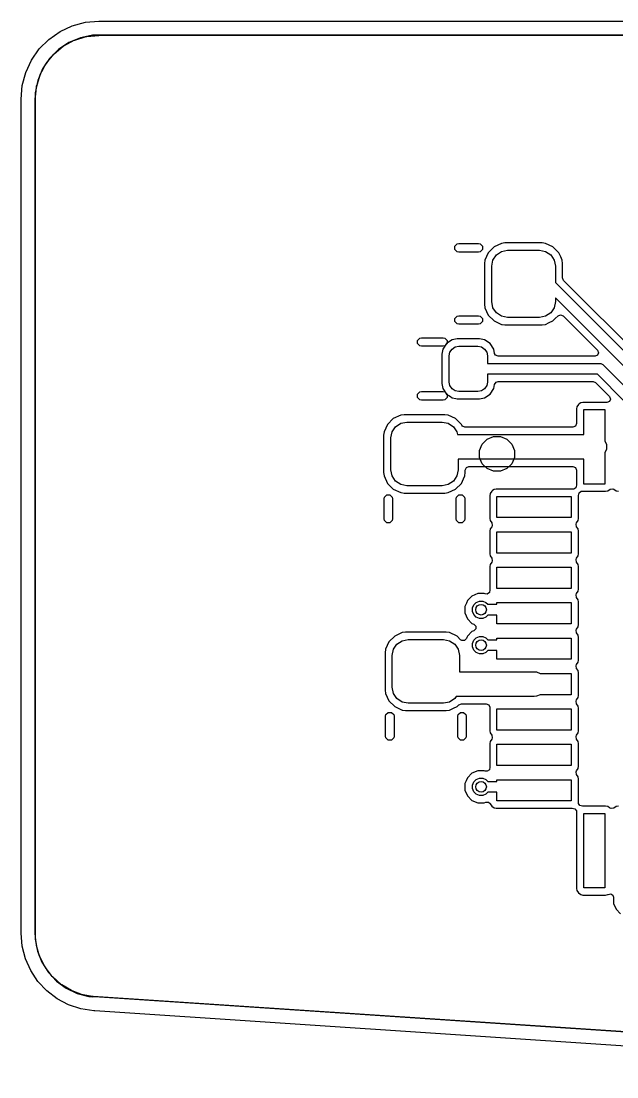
# Model space of a CAD drawing. Extents: x 92.1 to 184.9, y -117.4 to -66.6.
# Drawn here: x 92.1 to 100.52, y -115.8 to -100.89 of the extents above; entities that cross this region are included whole.
import ezdxf

# ---------------------------------------------------------------- set-up
doc = ezdxf.new("R2010")
doc.units = 0
doc.layers.add('BLACK', color=7, linetype='CONTINUOUS')

msp = doc.modelspace()

# ---------------------------------------------------------------- linework, layer by layer
at = {"layer": 'BLACK', "linetype": 'CONTINUOUS'}
for p, q in [((92.823777, -100.956338), (93.008986, -100.906712)), ((93.008986, -100.906712), (93.199999, -100.89)), ((93.199999, -100.89), (93.2, -100.89)), ((93.2, -100.89), (147.2, -100.89)), ((92.492933, -101.147352), (92.649999, -101.037372)), ((92.649999, -101.037372), (92.823777, -100.956338)), ((92.357351, -101.282934), (92.492933, -101.147352)), ((92.773689, -101.19243), (92.626283, -101.290924)), ((92.704599, -101.239775), (92.851435, -101.16129)), ((92.937479, -101.124586), (92.773689, -101.19243)), ((92.851435, -101.16129), (92.860486, -101.157542)), ((92.860486, -101.157542), (93.019806, -101.109212)), ((93.111357, -101.09), (92.937479, -101.124586)), ((93.019806, -101.109212), (93.029413, -101.107301)), ((93.029413, -101.107301), (93.197542, -101.090742)), ((93.199999, -101.09), (93.111357, -101.09)), ((93.197542, -101.090742), (93.202441, -101.090501)), ((93.200003, -101.09), (93.199999, -101.090001)), ((93.199999, -101.090001), (93.199999, -101.09)), ((147.2, -101.09), (93.200003, -101.09)), ((93.202441, -101.090501), (93.226928, -101.090501)), ((93.226928, -101.090501), (93.226929, -101.0905)), ((93.226929, -101.0905), (93.232752, -101.0905)), ((93.232752, -101.0905), (110.194358, -101.0905)), ((92.247372, -101.44), (92.357351, -101.282934)), ((92.626283, -101.290924), (92.500924, -101.416284)), ((92.56084, -101.357755), (92.56776, -101.350836)), ((92.56776, -101.350836), (92.696461, -101.245213)), ((92.696461, -101.245213), (92.704599, -101.239775)), ((92.166338, -101.613778), (92.247372, -101.44)), ((92.392918, -101.600972), (92.449772, -101.494606)), ((92.500924, -101.416284), (92.40243, -101.56369)), ((92.449772, -101.494606), (92.455212, -101.486464)), ((92.455212, -101.486464), (92.56084, -101.357755)), ((92.116711, -101.798987), (92.166338, -101.613778)), ((92.330183, -101.773642), (92.367541, -101.650485)), ((92.40243, -101.56369), (92.334586, -101.72748)), ((92.367541, -101.650485), (92.371291, -101.641433)), ((92.371291, -101.641433), (92.392918, -101.600972)), ((92.1, -101.99), (92.116711, -101.798987)), ((92.334586, -101.72748), (92.3, -101.901358)), ((92.319213, -101.809804), (92.330183, -101.773642)), ((92.3, -101.901358), (92.3, -101.99)), ((92.300741, -101.987553), (92.307389, -101.920056)), ((92.307389, -101.920056), (92.317301, -101.819414)), ((92.317301, -101.819414), (92.319213, -101.809804)), ((92.1, -113.764448), (92.1, -101.99)), ((92.3, -101.99), (92.3, -113.764448)), ((92.3005, -101.992454), (92.300741, -101.987553)), ((92.3005, -106.73662), (92.3005, -101.992454)), ((98.228987, -104.067039), (98.261459, -104.034567)), ((98.261459, -104.034567), (98.28442, -104.03)), ((98.28442, -104.03), (98.56558, -104.03)), ((98.56558, -104.03), (98.588541, -104.034567)), ((98.588541, -104.034567), (98.621013, -104.067039)), ((98.888925, -104.02878), (98.784258, -104.077586)), ((98.888931, -104.028778), (98.888925, -104.02878)), ((98.936619, -104.022501), (98.888931, -104.028778)), ((98.936626, -104.0225), (98.936619, -104.022501)), ((99.463377, -104.0225), (98.936626, -104.0225)), ((99.511071, -104.028778), (99.463377, -104.0225)), ((99.615741, -104.077586), (99.51107, -104.028778)), ((99.51107, -104.028778), (99.511071, -104.028778)), ((98.228987, -104.112961), (98.228987, -104.067039)), ((98.261459, -104.145433), (98.228987, -104.112961)), ((98.28442, -104.15), (98.261459, -104.145433)), ((98.56558, -104.15), (98.28442, -104.15)), ((98.588541, -104.145433), (98.56558, -104.15)), ((98.621013, -104.112961), (98.588541, -104.145433)), ((98.621013, -104.067039), (98.621013, -104.112961)), ((98.702586, -104.159258), (98.653778, -104.263929)), ((98.70259, -104.159253), (98.702586, -104.159258)), ((98.784253, -104.07759), (98.70259, -104.159253)), ((98.784258, -104.077586), (98.784253, -104.07759)), ((98.815901, -104.190901), (98.888896, -104.142127)), ((98.888896, -104.142127), (98.975, -104.125)), ((98.975, -104.125), (99.425, -104.125)), ((99.425, -104.125), (99.511104, -104.142127)), ((99.511104, -104.142127), (99.584099, -104.190901)), ((99.615746, -104.07759), (99.615741, -104.077586)), ((99.697409, -104.159253), (99.615746, -104.07759)), ((99.697413, -104.159258), (99.697409, -104.159253)), ((99.725463, -104.219413), (99.697413, -104.159258)), ((98.653778, -104.263929), (98.6475, -104.31162)), ((98.6475, -104.31162), (98.6475, -104.888373)), ((98.75, -104.35), (98.767127, -104.263896)), ((98.767127, -104.263896), (98.815901, -104.190901)), ((99.584099, -104.190901), (99.632873, -104.263896)), ((99.632873, -104.263896), (99.65, -104.35)), ((99.746221, -104.263929), (99.725463, -104.219413)), ((99.752498, -104.31162), (99.746221, -104.263929)), ((99.752499, -104.311626), (99.752498, -104.31162)), ((99.752499, -104.516591), (99.752499, -104.311626)), ((98.75, -104.85), (98.75, -104.35)), ((99.65, -104.35), (99.65, -104.579758)), ((99.65, -104.579758), (101.253882, -106.183641)), ((99.767144, -104.551946), (99.752499, -104.516591)), ((100.942145, -105.726947), (99.767144, -104.551946)), ((98.6475, -104.888373), (98.647501, -104.88838)), ((98.647501, -104.88838), (98.653778, -104.936068)), ((98.767127, -104.936104), (98.75, -104.85)), ((99.65, -104.85), (99.632873, -104.936104)), ((101.1238, -106.269085), (99.65, -104.795285)), ((99.65, -104.795285), (99.65, -104.85)), ((98.228987, -105.087039), (98.261459, -105.054567)), ((98.261459, -105.054567), (98.28442, -105.05)), ((98.28442, -105.05), (98.56558, -105.05)), ((98.56558, -105.05), (98.588541, -105.054567)), ((98.588541, -105.054567), (98.621013, -105.087039)), ((98.653778, -104.936068), (98.65378, -104.936074)), ((98.65378, -104.936074), (98.702586, -105.040741)), ((98.702586, -105.040741), (98.70259, -105.040746)), ((98.70259, -105.040746), (98.784253, -105.122409)), ((98.815901, -105.009099), (98.767127, -104.936104)), ((98.888896, -105.057873), (98.815901, -105.009099)), ((98.975, -105.075), (98.888896, -105.057873)), ((99.425, -105.075), (98.975, -105.075)), ((99.511104, -105.057873), (99.425, -105.075)), ((99.584099, -105.009099), (99.511104, -105.057873)), ((99.632873, -104.936104), (99.584099, -105.009099)), ((99.649329, -105.088826), (99.688602, -105.049554)), ((99.688602, -105.049554), (99.723957, -105.034909)), ((99.723957, -105.034909), (99.759312, -105.049554)), ((99.759312, -105.049554), (100.245703, -105.535945)), ((98.228987, -105.132961), (98.228987, -105.087039)), ((98.261459, -105.165433), (98.228987, -105.132961)), ((98.28442, -105.17), (98.261459, -105.165433)), ((98.56558, -105.17), (98.28442, -105.17)), ((98.588541, -105.165433), (98.56558, -105.17)), ((98.621013, -105.132961), (98.588541, -105.165433)), ((98.621013, -105.087039), (98.621013, -105.132961)), ((98.784253, -105.122409), (98.784258, -105.122413)), ((98.784258, -105.122413), (98.888929, -105.171221)), ((98.888929, -105.171221), (98.888928, -105.171221)), ((98.888928, -105.171221), (98.89745, -105.172342)), ((98.89745, -105.172342), (98.936625, -105.1775)), ((98.936625, -105.1775), (99.463374, -105.177499)), ((99.463374, -105.177499), (99.511071, -105.171221)), ((99.511071, -105.171221), (99.563407, -105.146816)), ((99.563407, -105.146816), (99.615741, -105.122413)), ((99.615741, -105.122413), (99.615742, -105.122411)), ((99.615742, -105.122411), (99.615744, -105.122411)), ((99.615744, -105.122411), (99.649329, -105.088826)), ((97.700926, -105.397039), (97.733398, -105.364567)), ((97.733398, -105.364567), (97.756359, -105.36)), ((97.756359, -105.36), (98.063641, -105.36)), ((98.063641, -105.36), (98.086602, -105.364567)), ((98.086602, -105.364567), (98.119074, -105.397039)), ((98.261604, -105.3775), (98.192335, -105.391278)), ((98.261608, -105.3775), (98.261604, -105.3775)), ((98.578392, -105.3775), (98.261608, -105.3775)), ((98.578395, -105.3775), (98.578392, -105.3775)), ((98.647665, -105.391278), (98.578395, -105.3775)), ((97.700926, -105.442961), (97.700926, -105.397039)), ((97.733398, -105.475433), (97.700926, -105.442961)), ((97.756359, -105.48), (97.733398, -105.475433)), ((98.063641, -105.48), (97.756359, -105.48)), ((98.061278, -105.522335), (98.0475, -105.591604)), ((98.113771, -105.443771), (98.061278, -105.522334)), ((98.061278, -105.522334), (98.061278, -105.522335)), ((98.086602, -105.475433), (98.063641, -105.48)), ((98.119074, -105.442961), (98.086602, -105.475433)), ((98.192334, -105.391278), (98.113771, -105.443771)), ((98.119074, -105.397039), (98.119074, -105.442961)), ((98.160276, -105.563338), (98.189541, -105.519541)), ((98.189541, -105.519541), (98.233338, -105.490276)), ((98.192335, -105.391278), (98.192334, -105.391278)), ((98.233338, -105.490276), (98.285, -105.48)), ((98.285, -105.48), (98.555, -105.48)), ((98.555, -105.48), (98.606662, -105.490276)), ((98.606662, -105.490276), (98.650459, -105.519541)), ((98.726228, -105.443771), (98.647665, -105.391278)), ((98.650459, -105.519541), (98.679724, -105.563338)), ((98.778721, -105.522334), (98.726228, -105.443771)), ((98.778721, -105.522335), (98.778721, -105.522334)), ((98.790401, -105.581054), (98.778721, -105.522335)), ((98.0475, -105.591604), (98.0475, -106.008395)), ((98.15, -105.615), (98.160276, -105.563338)), ((98.15, -105.985), (98.15, -105.615)), ((98.679724, -105.563338), (98.69, -105.615)), ((98.69, -105.615), (98.69, -105.7238)), ((98.804085, -105.606655), (98.790401, -105.581054)), ((98.83944, -105.6213), (98.804085, -105.606655)), ((100.210348, -105.6213), (98.83944, -105.6213)), ((100.245703, -105.606655), (100.210348, -105.6213)), ((100.245703, -105.535945), (100.260348, -105.5713)), ((100.260348, -105.5713), (100.245703, -105.606655)), ((98.69, -105.7238), (100.2774, -105.7238)), ((100.2774, -105.7238), (100.292266, -105.725264)), ((100.292266, -105.725264), (100.319734, -105.736642)), ((100.319734, -105.736642), (100.331282, -105.746118)), ((100.331282, -105.746118), (100.753882, -106.168719)), ((100.245836, -105.8762), (98.69, -105.8762)), ((98.69, -105.8762), (98.69, -105.985)), ((100.6238, -106.254163), (100.245836, -105.8762)), ((97.700926, -106.157039), (97.733398, -106.124567)), ((97.733398, -106.124567), (97.756359, -106.12)), ((97.756359, -106.12), (98.063641, -106.12)), ((98.0475, -106.008395), (98.061278, -106.077664)), ((98.061278, -106.077664), (98.061278, -106.077665)), ((98.061278, -106.077665), (98.113771, -106.156228)), ((98.063641, -106.12), (98.086602, -106.124567)), ((98.086602, -106.124567), (98.119074, -106.157039)), ((98.160276, -106.036662), (98.15, -105.985)), ((98.189541, -106.080459), (98.160276, -106.036662)), ((98.233338, -106.109724), (98.189541, -106.080459)), ((98.285, -106.12), (98.233338, -106.109724)), ((98.555, -106.12), (98.285, -106.12)), ((98.606662, -106.109724), (98.555, -106.12)), ((98.650459, -106.080459), (98.606662, -106.109724)), ((98.679724, -106.036662), (98.650459, -106.080459)), ((98.69, -105.985), (98.679724, -106.036662)), ((98.726228, -106.156228), (98.77872, -106.077668)), ((98.77872, -106.077668), (98.790401, -106.018946)), ((98.790401, -106.018946), (98.811661, -105.987127)), ((98.811661, -105.987127), (98.83944, -105.9787)), ((98.83944, -105.9787), (100.18267, -105.9787)), ((100.18267, -105.9787), (100.218025, -105.993345)), ((100.218025, -105.993345), (100.414668, -106.189988)), ((97.700926, -106.202961), (97.700926, -106.157039)), ((97.733398, -106.235433), (97.700926, -106.202961)), ((97.756359, -106.24), (97.733398, -106.235433)), ((98.063641, -106.24), (97.756359, -106.24)), ((98.086602, -106.235433), (98.063641, -106.24)), ((98.119074, -106.202961), (98.086602, -106.235433)), ((98.113771, -106.156228), (98.166028, -106.191144)), ((98.119074, -106.157039), (98.119074, -106.202961)), ((98.166028, -106.191144), (98.192332, -106.20872)), ((98.192332, -106.20872), (98.192334, -106.208721)), ((98.192334, -106.208721), (98.244053, -106.219008)), ((98.244053, -106.219008), (98.261608, -106.2225)), ((98.261608, -106.2225), (98.261614, -106.2225)), ((98.261614, -106.2225), (98.578386, -106.2225)), ((98.578386, -106.2225), (98.578392, -106.2225)), ((98.578392, -106.2225), (98.624368, -106.213354)), ((98.624368, -106.213354), (98.647664, -106.208721)), ((98.647664, -106.208721), (98.647665, -106.208721)), ((98.647665, -106.208721), (98.647665, -106.20872)), ((98.647665, -106.20872), (98.647668, -106.20872)), ((98.647668, -106.20872), (98.726228, -106.156228)), ((100.039904, -106.272501), (100.010006, -106.278447)), ((100.039908, -106.2725), (100.039904, -106.272501)), ((100.360091, -106.2725), (100.039908, -106.2725)), ((100.360095, -106.2725), (100.360091, -106.2725)), ((100.369562, -106.274383), (100.360095, -106.2725)), ((100.379313, -106.275343), (100.369562, -106.274383)), ((100.414668, -106.260698), (100.379313, -106.275343)), ((100.414668, -106.189988), (100.429313, -106.225343)), ((100.429313, -106.225343), (100.414668, -106.260698)), ((99.953447, -106.335007), (99.9475, -106.364905)), ((99.9475, -106.364905), (99.9475, -106.364906)), ((99.9475, -106.364906), (99.9475, -106.364908)), ((99.9475, -106.364908), (99.9475, -106.5725)), ((99.953448, -106.335006), (99.953447, -106.335007)), ((99.976101, -106.301103), (99.953448, -106.335006)), ((99.976104, -106.301101), (99.976101, -106.301103)), ((99.987351, -106.293585), (99.976104, -106.301101)), ((100.010006, -106.278447), (99.987351, -106.293585)), ((100.05, -106.725), (100.05, -106.375)), ((100.05, -106.375), (100.35, -106.375)), ((100.35, -106.375), (100.35, -106.813622)), ((97.359253, -106.50259), (97.27759, -106.584253)), ((97.359258, -106.502586), (97.359253, -106.50259)), ((97.463925, -106.45378), (97.359258, -106.502586)), ((97.390901, -106.615901), (97.463896, -106.567127)), ((97.463896, -106.567127), (97.55, -106.55)), ((97.463931, -106.453778), (97.463925, -106.45378)), ((97.511619, -106.447501), (97.463931, -106.453778)), ((97.511626, -106.4475), (97.511619, -106.447501)), ((98.088377, -106.4475), (97.511626, -106.4475)), ((97.55, -106.55), (98.05, -106.55)), ((98.05, -106.55), (98.136104, -106.567127)), ((98.136071, -106.453778), (98.088377, -106.4475)), ((98.240741, -106.502586), (98.13607, -106.453778)), ((98.13607, -106.453778), (98.136071, -106.453778)), ((98.136104, -106.567127), (98.209099, -106.615901)), ((98.240742, -106.502587), (98.240741, -106.502586)), ((98.240743, -106.502588), (98.240742, -106.502587)), ((98.240744, -106.502589), (98.240743, -106.502588)), ((98.322411, -106.584256), (98.240744, -106.502589)), ((99.9475, -106.5725), (99.932855, -106.607855)), ((97.228778, -106.688929), (97.2225, -106.73662)), ((97.277586, -106.584258), (97.228778, -106.688929)), ((97.27759, -106.584253), (97.277586, -106.584258)), ((97.325, -106.775), (97.342127, -106.688896)), ((97.342127, -106.688896), (97.390901, -106.615901)), ((98.209099, -106.615901), (98.257873, -106.688896)), ((98.257873, -106.688896), (98.265054, -106.725)), ((98.326783, -106.593632), (98.322411, -106.584256)), ((98.336743, -106.607855), (98.326783, -106.593632)), ((98.372098, -106.6225), (98.336743, -106.607855)), ((99.8975, -106.6225), (98.372098, -106.6225)), ((99.932855, -106.607855), (99.8975, -106.6225)), ((92.3005, -113.732394), (92.3005, -106.73662)), ((97.2225, -106.73662), (97.2225, -107.263373)), ((97.325, -107.225), (97.325, -106.775)), ((98.265054, -106.725), (100.05, -106.725)), ((98.579804, -106.951227), (98.617133, -106.861107)), ((98.617133, -106.861107), (98.686107, -106.792133)), ((98.686107, -106.792133), (98.776227, -106.754804)), ((98.776227, -106.754804), (98.873773, -106.754804)), ((98.873773, -106.754804), (98.963893, -106.792133)), ((98.963893, -106.792133), (99.032867, -106.861107)), ((99.032867, -106.861107), (99.070196, -106.951227)), ((100.35, -106.813622), (100.371637, -106.865859)), ((100.371637, -106.865859), (100.371637, -106.934141)), ((98.579804, -107.048773), (98.579804, -106.951227)), ((99.070196, -106.951227), (99.070196, -107.048773)), ((100.371637, -106.934141), (100.35, -106.986377)), ((100.35, -106.986377), (100.35, -107.425)), ((100.05, -107.075), (98.275, -107.075)), ((98.275, -107.075), (98.275, -107.225)), ((98.617133, -107.138893), (98.579804, -107.048773)), ((98.686107, -107.207867), (98.617133, -107.138893)), ((99.032867, -107.138893), (98.963893, -107.207867)), ((99.070196, -107.048773), (99.032867, -107.138893)), ((100.05, -107.425), (100.05, -107.075)), ((97.2225, -107.263373), (97.222501, -107.26338)), ((97.222501, -107.26338), (97.228778, -107.311068)), ((97.228778, -107.311068), (97.22878, -107.311074)), ((97.22878, -107.311074), (97.277586, -107.415741)), ((97.342127, -107.311104), (97.325, -107.225)), ((97.390901, -107.384099), (97.342127, -107.311104)), ((98.257873, -107.311104), (98.209099, -107.384099)), ((98.275, -107.225), (98.257873, -107.311104)), ((98.351902, -107.3525), (98.371221, -107.311071)), ((98.371221, -107.311071), (98.3775, -107.263375)), ((98.3775, -107.2275), (98.392145, -107.192145)), ((98.3775, -107.263375), (98.3775, -107.2275)), ((98.392145, -107.192145), (98.4275, -107.1775)), ((98.4275, -107.1775), (99.897501, -107.1775)), ((98.776227, -107.245196), (98.686107, -107.207867)), ((98.873773, -107.245196), (98.776227, -107.245196)), ((98.963893, -107.207867), (98.873773, -107.245196)), ((99.897501, -107.1775), (99.932856, -107.192145)), ((99.932856, -107.192145), (99.947501, -107.2275)), ((99.947501, -107.2275), (99.947501, -107.435095)), ((97.277586, -107.415741), (97.27759, -107.415746)), ((97.27759, -107.415746), (97.359253, -107.497409)), ((97.463896, -107.432873), (97.390901, -107.384099)), ((97.55, -107.45), (97.463896, -107.432873)), ((98.05, -107.45), (97.55, -107.45)), ((98.136104, -107.432873), (98.05, -107.45)), ((98.209099, -107.384099), (98.136104, -107.432873)), ((98.240744, -107.497411), (98.322411, -107.415744)), ((98.322411, -107.415742), (98.322413, -107.415741)), ((98.322411, -107.415744), (98.322411, -107.415742)), ((98.322413, -107.415741), (98.351902, -107.3525)), ((99.948398, -107.439604), (99.94093, -107.477137)), ((99.947501, -107.435095), (99.948398, -107.439604)), ((100.35, -107.425), (100.05, -107.425)), ((97.23, -107.63442), (97.234567, -107.611459)), ((97.234567, -107.611459), (97.267039, -107.578987)), ((97.267039, -107.578987), (97.312961, -107.578987)), ((97.312961, -107.578987), (97.345433, -107.611459)), ((97.345433, -107.611459), (97.35, -107.63442)), ((97.359253, -107.497409), (97.359258, -107.497413)), ((97.359258, -107.497413), (97.463929, -107.546221)), ((97.463929, -107.546221), (97.463928, -107.546221)), ((97.463928, -107.546221), (97.47245, -107.547342)), ((97.47245, -107.547342), (97.511625, -107.5525)), ((97.511625, -107.5525), (98.088374, -107.552499)), ((98.088374, -107.552499), (98.136071, -107.546221)), ((98.136071, -107.546221), (98.188974, -107.521552)), ((98.188974, -107.521552), (98.240741, -107.497413)), ((98.240741, -107.497413), (98.240742, -107.497411)), ((98.240742, -107.497411), (98.240744, -107.497411)), ((98.25, -107.63442), (98.254567, -107.611459)), ((98.254567, -107.611459), (98.287039, -107.578987)), ((98.287039, -107.578987), (98.332961, -107.578987)), ((98.332961, -107.578987), (98.365433, -107.611459)), ((98.365433, -107.611459), (98.37, -107.63442)), ((98.728447, -107.560007), (98.7225, -107.589905)), ((98.7225, -107.589905), (98.7225, -107.589906)), ((98.7225, -107.589906), (98.7225, -107.589908)), ((98.7225, -107.589908), (98.7225, -107.910091)), ((98.750168, -107.5275), (98.728447, -107.560007)), ((98.751101, -107.526103), (98.750168, -107.5275)), ((98.757912, -107.521552), (98.751101, -107.526103)), ((98.762351, -107.518585), (98.757912, -107.521552)), ((98.785006, -107.503447), (98.762351, -107.518585)), ((98.814904, -107.497501), (98.785006, -107.503447)), ((98.814908, -107.4975), (98.814904, -107.497501)), ((99.885092, -107.4975), (98.814908, -107.4975)), ((98.825, -107.9), (98.825, -107.6)), ((98.825, -107.6), (99.875, -107.6)), ((99.875, -107.6), (99.875, -107.9)), ((99.885095, -107.4975), (99.885092, -107.4975)), ((99.888182, -107.498114), (99.885095, -107.4975)), ((99.889611, -107.498398), (99.888182, -107.498114)), ((99.909111, -107.498397), (99.889611, -107.498398)), ((99.94093, -107.477137), (99.909111, -107.498397)), ((99.976602, -107.585397), (99.984065, -107.547867)), ((99.977499, -107.589906), (99.976602, -107.585397)), ((99.9775, -107.910095), (99.977499, -107.589906)), ((99.984065, -107.547867), (100.015883, -107.526603)), ((100.015883, -107.526603), (100.03539, -107.526602)), ((100.03539, -107.526602), (100.039905, -107.5275)), ((100.039905, -107.5275), (100.360094, -107.527499)), ((100.360094, -107.527499), (100.389993, -107.521553)), ((100.389993, -107.521553), (100.422222, -107.500017)), ((100.422222, -107.500017), (100.459753, -107.492551)), ((100.459753, -107.492551), (100.477776, -107.500017)), ((100.477776, -107.500017), (100.510007, -107.521553)), ((100.510007, -107.521553), (100.539905, -107.5275)), ((97.23, -107.91558), (97.23, -107.63442)), ((97.35, -107.63442), (97.35, -107.91558)), ((98.25, -107.91558), (98.25, -107.63442)), ((98.37, -107.63442), (98.37, -107.91558)), ((98.7225, -107.910091), (98.722501, -107.910095)), ((98.722501, -107.910095), (98.728447, -107.939995)), ((99.875, -107.9), (98.825, -107.9)), ((99.971553, -107.939993), (99.9775, -107.910095)), ((97.234567, -107.938541), (97.23, -107.91558)), ((97.267039, -107.971013), (97.234567, -107.938541)), ((97.312961, -107.971013), (97.267039, -107.971013)), ((97.345433, -107.938541), (97.312961, -107.971013)), ((97.35, -107.91558), (97.345433, -107.938541)), ((98.254567, -107.938541), (98.25, -107.91558)), ((98.287039, -107.971013), (98.254567, -107.938541)), ((98.332961, -107.971013), (98.287039, -107.971013)), ((98.365433, -107.938541), (98.332961, -107.971013)), ((98.37, -107.91558), (98.365433, -107.938541)), ((98.728447, -108.060007), (98.7225, -108.089905)), ((98.728447, -107.939995), (98.749981, -107.972221)), ((98.749981, -108.027778), (98.728447, -108.060007)), ((98.749981, -107.972221), (98.757447, -108.009754)), ((98.757447, -108.009754), (98.749981, -108.027778)), ((99.942552, -107.990245), (99.950014, -107.972226)), ((99.950018, -108.027778), (99.942552, -107.990245)), ((99.950014, -107.972226), (99.971553, -107.939993)), ((99.971552, -108.060004), (99.950018, -108.027778)), ((99.971552, -108.060006), (99.971552, -108.060004)), ((99.971553, -108.060007), (99.971552, -108.060006)), ((99.977499, -108.089906), (99.971553, -108.060007)), ((98.7225, -108.089905), (98.7225, -108.089906)), ((98.7225, -108.089906), (98.7225, -108.089908)), ((98.7225, -108.089908), (98.7225, -108.410091)), ((98.825, -108.4), (98.825, -108.1)), ((98.825, -108.1), (99.875, -108.1)), ((99.875, -108.1), (99.875, -108.4)), ((99.9775, -108.410095), (99.977499, -108.089906)), ((98.7225, -108.410091), (98.722501, -108.410095)), ((98.722501, -108.410095), (98.728447, -108.439995)), ((98.728447, -108.439995), (98.749981, -108.472221)), ((98.749981, -108.472221), (98.757447, -108.509754)), ((98.757447, -108.509754), (98.749981, -108.527778)), ((99.875, -108.4), (98.825, -108.4)), ((99.942552, -108.490245), (99.950014, -108.472226)), ((99.950018, -108.527778), (99.942552, -108.490245)), ((99.950014, -108.472226), (99.971553, -108.439993)), ((99.971553, -108.439993), (99.9775, -108.410095)), ((98.728447, -108.560007), (98.7225, -108.589905)), ((98.7225, -108.589905), (98.7225, -108.589906)), ((98.7225, -108.589906), (98.7225, -108.589908)), ((98.7225, -108.589908), (98.7225, -108.910091)), ((98.749981, -108.527778), (98.728447, -108.560007)), ((98.825, -108.9), (98.825, -108.6)), ((98.825, -108.6), (99.875, -108.6)), ((99.875, -108.6), (99.875, -108.9)), ((99.971552, -108.560004), (99.950018, -108.527778)), ((99.971552, -108.560006), (99.971552, -108.560004)), ((99.971553, -108.560007), (99.971552, -108.560006)), ((99.977499, -108.589906), (99.971553, -108.560007)), ((99.9775, -108.910095), (99.977499, -108.589906)), ((98.724715, -108.921231), (98.717246, -108.958764)), ((98.7225, -108.910091), (98.722501, -108.9101)), ((98.722501, -108.9101), (98.724715, -108.921231)), ((99.875, -108.9), (98.825, -108.9)), ((99.950014, -108.972226), (99.971553, -108.939993)), ((99.971553, -108.939993), (99.9775, -108.910095)), ((98.407134, -109.071134), (98.392247, -109.107075)), ((98.407138, -109.071128), (98.407134, -109.071134)), ((98.471128, -109.007138), (98.407138, -109.071128)), ((98.471134, -109.007134), (98.471128, -109.007138)), ((98.554746, -108.9725), (98.471134, -109.007134)), ((98.496066, -109.130554), (98.530554, -109.096066)), ((98.530554, -109.096066), (98.575614, -109.077402)), ((98.554747, -108.9725), (98.554746, -108.9725)), ((98.645253, -108.9725), (98.554747, -108.9725)), ((98.575614, -109.077402), (98.624386, -109.077402)), ((98.624386, -109.077402), (98.669446, -109.096066)), ((98.656541, -108.977176), (98.645253, -108.9725)), ((98.685426, -108.980022), (98.656541, -108.977176)), ((98.669446, -109.096066), (98.69718, -109.1238)), ((98.717246, -108.958764), (98.685426, -108.980022)), ((98.825, -109.1238), (98.825, -109.1)), ((98.825, -109.1), (99.875, -109.1)), ((99.875, -109.1), (99.875, -109.4)), ((99.942552, -108.990245), (99.950014, -108.972226)), ((99.950018, -109.027778), (99.942552, -108.990245)), ((99.971552, -109.060004), (99.950018, -109.027778)), ((99.971552, -109.060006), (99.971552, -109.060004)), ((99.971553, -109.060007), (99.971552, -109.060006)), ((99.977499, -109.089906), (99.971553, -109.060007)), ((99.9775, -109.410095), (99.977499, -109.089906)), ((98.392247, -109.107075), (98.3725, -109.154747)), ((98.3725, -109.154747), (98.3725, -109.245253)), ((98.3725, -109.245253), (98.407135, -109.328868)), ((98.477402, -109.175614), (98.496066, -109.130554)), ((98.477402, -109.224386), (98.477402, -109.175614)), ((98.496066, -109.269446), (98.477402, -109.224386)), ((98.69718, -109.1238), (98.825, -109.1238)), ((98.407135, -109.328868), (98.471132, -109.392865)), ((98.471132, -109.392865), (98.497548, -109.403807)), ((98.530554, -109.303934), (98.496066, -109.269446)), ((98.497548, -109.403807), (98.524606, -109.430866)), ((98.575614, -109.322598), (98.530554, -109.303934)), ((98.624386, -109.322598), (98.575614, -109.322598)), ((98.669446, -109.303934), (98.624386, -109.322598)), ((98.69718, -109.2762), (98.669446, -109.303934)), ((98.825, -109.2762), (98.69718, -109.2762)), ((98.825, -109.4), (98.825, -109.2762)), ((99.875, -109.4), (98.825, -109.4)), ((97.483925, -109.52378), (97.379258, -109.572586)), ((97.483931, -109.523778), (97.483925, -109.52378)), ((97.531619, -109.517501), (97.483931, -109.523778)), ((97.531626, -109.5175), (97.531619, -109.517501)), ((98.108377, -109.5175), (97.531626, -109.5175)), ((98.156071, -109.523778), (98.108377, -109.5175)), ((98.260741, -109.572586), (98.15607, -109.523778)), ((98.15607, -109.523778), (98.156071, -109.523778)), ((98.471128, -109.507138), (98.407138, -109.571128)), ((98.47113, -109.507136), (98.471128, -109.507138)), ((98.471132, -109.507135), (98.47113, -109.507136)), ((98.497548, -109.496192), (98.471132, -109.507135)), ((98.524606, -109.469135), (98.497548, -109.496192)), ((98.524606, -109.430866), (98.524606, -109.469135)), ((99.942552, -109.490245), (99.950014, -109.472226)), ((99.950018, -109.527778), (99.942552, -109.490245)), ((99.950014, -109.472226), (99.971553, -109.439993)), ((99.971552, -109.560004), (99.950018, -109.527778)), ((99.971553, -109.439993), (99.9775, -109.410095)), ((97.297586, -109.654258), (97.248778, -109.758929)), ((97.29759, -109.654253), (97.297586, -109.654258)), ((97.379253, -109.57259), (97.29759, -109.654253)), ((97.362127, -109.758896), (97.410901, -109.685901)), ((97.379258, -109.572586), (97.379253, -109.57259)), ((97.410901, -109.685901), (97.483896, -109.637127)), ((97.483896, -109.637127), (97.57, -109.62)), ((97.57, -109.62), (98.07, -109.62)), ((98.07, -109.62), (98.156104, -109.637127)), ((98.156104, -109.637127), (98.229099, -109.685901)), ((98.229099, -109.685901), (98.277873, -109.758896)), ((98.260742, -109.572587), (98.260741, -109.572586)), ((98.260743, -109.572588), (98.260742, -109.572587)), ((98.260744, -109.572589), (98.260743, -109.572588)), ((98.31092, -109.622765), (98.260744, -109.572589)), ((98.327138, -109.633602), (98.31092, -109.622765)), ((98.365406, -109.633602), (98.327138, -109.633602)), ((98.392467, -109.606543), (98.365406, -109.633602)), ((98.399358, -109.589908), (98.392467, -109.606543)), ((98.407135, -109.571132), (98.399358, -109.589908)), ((98.407136, -109.57113), (98.407135, -109.571132)), ((98.407138, -109.571128), (98.407136, -109.57113)), ((98.477402, -109.675614), (98.496066, -109.630554)), ((98.477402, -109.724386), (98.477402, -109.675614)), ((98.496066, -109.630554), (98.530554, -109.596066)), ((98.530554, -109.596066), (98.575614, -109.577402)), ((98.575614, -109.577402), (98.624386, -109.577402)), ((98.624386, -109.577402), (98.669446, -109.596066)), ((98.669446, -109.596066), (98.69718, -109.6238)), ((98.69718, -109.6238), (98.825, -109.6238)), ((98.825, -109.6238), (98.825, -109.6)), ((98.825, -109.6), (99.875, -109.6)), ((99.875, -109.6), (99.875, -109.9)), ((99.971552, -109.560006), (99.971552, -109.560004)), ((99.971553, -109.560007), (99.971552, -109.560006)), ((99.977499, -109.589906), (99.971553, -109.560007)), ((99.9775, -109.910095), (99.977499, -109.589906)), ((97.248778, -109.758929), (97.2425, -109.80662)), ((97.2425, -109.80662), (97.2425, -110.333373)), ((97.345, -109.845), (97.362127, -109.758896)), ((97.345, -110.295), (97.345, -109.845)), ((98.277873, -109.758896), (98.295, -109.845)), ((98.295, -109.845), (98.295, -110.075)), ((98.496066, -109.769446), (98.477402, -109.724386)), ((98.530554, -109.803934), (98.496066, -109.769446)), ((98.575614, -109.822598), (98.530554, -109.803934)), ((98.624386, -109.822598), (98.575614, -109.822598)), ((98.669446, -109.803934), (98.624386, -109.822598)), ((98.69718, -109.7762), (98.669446, -109.803934)), ((98.825, -109.7762), (98.69718, -109.7762)), ((98.825, -109.9), (98.825, -109.7762)), ((99.875, -109.9), (98.825, -109.9)), ((99.942552, -109.990245), (99.950014, -109.972226)), ((99.950018, -110.027778), (99.942552, -109.990245)), ((99.950014, -109.972226), (99.971553, -109.939993)), ((99.971553, -109.939993), (99.9775, -109.910095)), ((98.295, -110.075), (99.35, -110.075)), ((99.35, -110.075), (99.384141, -110.078363)), ((99.384141, -110.078363), (99.436378, -110.1)), ((99.436378, -110.1), (99.875, -110.1)), ((99.875, -110.1), (99.875, -110.4)), ((99.971552, -110.060004), (99.950018, -110.027778)), ((99.971552, -110.060006), (99.971552, -110.060004)), ((99.971553, -110.060007), (99.971552, -110.060006)), ((99.977499, -110.089906), (99.971553, -110.060007)), ((99.9775, -110.410095), (99.977499, -110.089906)), ((97.362127, -110.381104), (97.345, -110.295)), ((97.2425, -110.333373), (97.242501, -110.33338)), ((97.242501, -110.33338), (97.248778, -110.381068)), ((97.248778, -110.381068), (97.24878, -110.381074)), ((97.24878, -110.381074), (97.297586, -110.485741)), ((97.410901, -110.454099), (97.362127, -110.381104)), ((98.248542, -110.425), (98.229099, -110.454099)), ((99.35, -110.425), (98.248542, -110.425)), ((99.384141, -110.421637), (99.35, -110.425)), ((99.436378, -110.4), (99.384141, -110.421637)), ((99.875, -110.4), (99.436378, -110.4)), ((99.950014, -110.472226), (99.971553, -110.439993)), ((99.971553, -110.439993), (99.9775, -110.410095)), ((97.297586, -110.485741), (97.29759, -110.485746)), ((97.29759, -110.485746), (97.379253, -110.567409)), ((97.379253, -110.567409), (97.379258, -110.567413)), ((97.379258, -110.567413), (97.483929, -110.616221)), ((97.483896, -110.502873), (97.410901, -110.454099)), ((97.57, -110.52), (97.483896, -110.502873)), ((98.07, -110.52), (97.57, -110.52)), ((98.156104, -110.502873), (98.07, -110.52)), ((98.156071, -110.616221), (98.212499, -110.589908)), ((98.229099, -110.454099), (98.156104, -110.502873)), ((98.212499, -110.589908), (98.260741, -110.567413)), ((98.260741, -110.567413), (98.260742, -110.567411)), ((98.260742, -110.567411), (98.260744, -110.567411)), ((98.260744, -110.567411), (98.28601, -110.542144)), ((98.28601, -110.542144), (98.321364, -110.5275)), ((98.321364, -110.5275), (98.673988, -110.5275)), ((98.673988, -110.5275), (98.709343, -110.542145)), ((98.709343, -110.542145), (98.723988, -110.5775)), ((98.723028, -110.58725), (98.7225, -110.589901)), ((98.7225, -110.589901), (98.7225, -110.910091)), ((98.723988, -110.5775), (98.723028, -110.58725)), ((99.942552, -110.490245), (99.950014, -110.472226)), ((99.950018, -110.527778), (99.942552, -110.490245)), ((99.971552, -110.560004), (99.950018, -110.527778)), ((99.971552, -110.560006), (99.971552, -110.560004)), ((99.971553, -110.560007), (99.971552, -110.560006)), ((99.977499, -110.589906), (99.971553, -110.560007)), ((99.9775, -110.910095), (99.977499, -110.589906)), ((97.25, -110.70442), (97.254567, -110.681459)), ((97.25, -110.98558), (97.25, -110.70442)), ((97.254567, -110.681459), (97.287039, -110.648987)), ((97.287039, -110.648987), (97.332961, -110.648987)), ((97.332961, -110.648987), (97.365433, -110.681459)), ((97.365433, -110.681459), (97.37, -110.70442)), ((97.37, -110.70442), (97.37, -110.98558)), ((97.483929, -110.616221), (97.483928, -110.616221)), ((97.483928, -110.616221), (97.49245, -110.617342)), ((97.49245, -110.617342), (97.531625, -110.6225)), ((97.531625, -110.6225), (98.108374, -110.622499)), ((98.108374, -110.622499), (98.156071, -110.616221)), ((98.27, -110.70442), (98.274567, -110.681459)), ((98.27, -110.98558), (98.27, -110.70442)), ((98.274567, -110.681459), (98.307039, -110.648987)), ((98.307039, -110.648987), (98.352961, -110.648987)), ((98.352961, -110.648987), (98.385433, -110.681459)), ((98.385433, -110.681459), (98.39, -110.70442)), ((98.39, -110.70442), (98.39, -110.98558)), ((98.825, -110.9), (98.825, -110.6)), ((98.825, -110.6), (99.875, -110.6)), ((99.875, -110.6), (99.875, -110.9)), ((97.254567, -111.008541), (97.25, -110.98558)), ((97.287039, -111.041013), (97.254567, -111.008541)), ((97.332961, -111.041013), (97.287039, -111.041013)), ((97.365433, -111.008541), (97.332961, -111.041013)), ((97.37, -110.98558), (97.365433, -111.008541)), ((98.274567, -111.008541), (98.27, -110.98558)), ((98.307039, -111.041013), (98.274567, -111.008541)), ((98.352961, -111.041013), (98.307039, -111.041013)), ((98.385433, -111.008541), (98.352961, -111.041013)), ((98.39, -110.98558), (98.385433, -111.008541)), ((98.7225, -110.910091), (98.722501, -110.910095)), ((98.722501, -110.910095), (98.728447, -110.939995)), ((98.728447, -110.939995), (98.749981, -110.972221)), ((98.749981, -111.027778), (98.728447, -111.060007)), ((98.749981, -110.972221), (98.757447, -111.009754)), ((98.757447, -111.009754), (98.749981, -111.027778)), ((99.875, -110.9), (98.825, -110.9)), ((99.942552, -110.990245), (99.950014, -110.972226)), ((99.950018, -111.027778), (99.942552, -110.990245)), ((99.950014, -110.972226), (99.971553, -110.939993)), ((99.971552, -111.060004), (99.950018, -111.027778)), ((99.971553, -110.939993), (99.9775, -110.910095)), ((98.728447, -111.060007), (98.7225, -111.089905)), ((98.7225, -111.089905), (98.7225, -111.089906)), ((98.7225, -111.089906), (98.7225, -111.089908)), ((98.7225, -111.089908), (98.7225, -111.410091)), ((98.825, -111.4), (98.825, -111.1)), ((98.825, -111.1), (99.875, -111.1)), ((99.875, -111.1), (99.875, -111.4)), ((99.971552, -111.060006), (99.971552, -111.060004)), ((99.971553, -111.060007), (99.971552, -111.060006)), ((99.977499, -111.089906), (99.971553, -111.060007)), ((99.9775, -111.410095), (99.977499, -111.089906)), ((98.554746, -111.4725), (98.471134, -111.507134)), ((98.554747, -111.4725), (98.554746, -111.4725)), ((98.645253, -111.4725), (98.554747, -111.4725)), ((98.656541, -111.477176), (98.645253, -111.4725)), ((98.685426, -111.480022), (98.656541, -111.477176)), ((98.717246, -111.458764), (98.685426, -111.480022)), ((98.724715, -111.421231), (98.717246, -111.458764)), ((98.7225, -111.410091), (98.722501, -111.4101)), ((98.722501, -111.4101), (98.724715, -111.421231)), ((99.875, -111.4), (98.825, -111.4)), ((99.942552, -111.490245), (99.950014, -111.472226)), ((99.950018, -111.527778), (99.942552, -111.490245)), ((99.950014, -111.472226), (99.971553, -111.439993)), ((99.971553, -111.439993), (99.9775, -111.410095)), ((98.389102, -111.614668), (98.3725, -111.654747)), ((98.407134, -111.571134), (98.389102, -111.614668)), ((98.407138, -111.571128), (98.407134, -111.571134)), ((98.471128, -111.507138), (98.407138, -111.571128)), ((98.471134, -111.507134), (98.471128, -111.507138)), ((98.477402, -111.675614), (98.496066, -111.630554)), ((98.496066, -111.630554), (98.530554, -111.596066)), ((98.530554, -111.596066), (98.575614, -111.577402)), ((98.575614, -111.577402), (98.624386, -111.577402)), ((98.624386, -111.577402), (98.669446, -111.596066)), ((98.669446, -111.596066), (98.69718, -111.6238)), ((98.69718, -111.6238), (98.825, -111.6238)), ((98.825, -111.6238), (98.825, -111.6)), ((98.825, -111.6), (99.875, -111.6)), ((99.875, -111.6), (99.875, -111.9)), ((99.971552, -111.560004), (99.950018, -111.527778)), ((99.971552, -111.560006), (99.971552, -111.560004)), ((99.971553, -111.560007), (99.971552, -111.560006)), ((99.977499, -111.589906), (99.971553, -111.560007)), ((99.9775, -111.910095), (99.977499, -111.589906)), ((98.3725, -111.654747), (98.3725, -111.745253)), ((98.3725, -111.745253), (98.407135, -111.828868)), ((98.477402, -111.724386), (98.477402, -111.675614)), ((98.496066, -111.769446), (98.477402, -111.724386)), ((98.530554, -111.803934), (98.496066, -111.769446)), ((98.69718, -111.7762), (98.669446, -111.803934)), ((98.825, -111.7762), (98.69718, -111.7762)), ((98.825, -111.9), (98.825, -111.7762)), ((98.407135, -111.828868), (98.471132, -111.892865)), ((98.471132, -111.892865), (98.554747, -111.9275)), ((98.575614, -111.822598), (98.530554, -111.803934)), ((98.554747, -111.9275), (98.554749, -111.9275)), ((98.554749, -111.9275), (98.645251, -111.9275)), ((98.624386, -111.822598), (98.575614, -111.822598)), ((98.669446, -111.803934), (98.624386, -111.822598)), ((98.645251, -111.9275), (98.645253, -111.9275)), ((98.645253, -111.9275), (98.665963, -111.91892)), ((98.665963, -111.91892), (98.704229, -111.918919)), ((98.704229, -111.918919), (98.72667, -111.937334)), ((98.72667, -111.937334), (98.728447, -111.939993)), ((99.875, -111.9), (98.825, -111.9)), ((99.976602, -111.934109), (99.976603, -111.914604)), ((99.997861, -111.96593), (99.976602, -111.934109)), ((99.976603, -111.914604), (99.9775, -111.910095)), ((98.728447, -111.939993), (98.751102, -111.973898)), ((98.751102, -111.973898), (98.785007, -111.996553)), ((98.785007, -111.996553), (98.814905, -112.0025)), ((98.814905, -112.0025), (99.885094, -112.002499)), ((99.885094, -112.002499), (99.889598, -112.001603)), ((99.889598, -112.001603), (99.927131, -112.009065)), ((99.927131, -112.009065), (99.948395, -112.040882)), ((99.948398, -112.060387), (99.9475, -112.064901)), ((99.9475, -112.064901), (99.9475, -113.135091)), ((99.948395, -112.040882), (99.948398, -112.060387)), ((100.035393, -111.973398), (99.997861, -111.96593)), ((100.0399, -111.972501), (100.035393, -111.973398)), ((100.039908, -111.9725), (100.0399, -111.972501)), ((100.36009, -111.9725), (100.039908, -111.9725)), ((100.05, -113.125), (100.05, -112.075)), ((100.05, -112.075), (100.35, -112.075)), ((100.35, -112.075), (100.35, -113.125)), ((100.360095, -111.9725), (100.36009, -111.9725)), ((100.389993, -111.978447), (100.360095, -111.9725)), ((100.41709, -111.996553), (100.389993, -111.978447)), ((100.42222, -111.999981), (100.41709, -111.996553)), ((100.440245, -112.007447), (100.42222, -111.999981)), ((100.477778, -111.999981), (100.440245, -112.007447)), ((100.510004, -111.978447), (100.477778, -111.999981)), ((100.539904, -111.972501), (100.510004, -111.978447)), ((100.35, -113.125), (100.05, -113.125)), ((99.9475, -113.135091), (99.947501, -113.135094)), ((99.947501, -113.135094), (99.953447, -113.164993)), ((99.953447, -113.164993), (99.976102, -113.198898)), ((99.976102, -113.198898), (100.010007, -113.221553)), ((100.010007, -113.221553), (100.039905, -113.2275)), ((100.039905, -113.2275), (100.360094, -113.227499)), ((100.360094, -113.227499), (100.389993, -113.221553)), ((100.389993, -113.221553), (100.394719, -113.218394)), ((100.394719, -113.218394), (100.432252, -113.210927)), ((100.432252, -113.210927), (100.464072, -113.232186)), ((100.464072, -113.232186), (100.4725, -113.259966)), ((100.4725, -113.259966), (100.4725, -113.345253)), ((100.4725, -113.345253), (100.507135, -113.428868)), ((100.507135, -113.428868), (100.571132, -113.492865)), ((92.100233, -113.766818), (92.1, -113.764448)), ((92.11552, -113.949818), (92.100188, -113.766818)), ((92.100188, -113.766818), (92.100233, -113.766818)), ((92.3, -113.764448), (92.299896, -113.765504)), ((92.299896, -113.765504), (92.300247, -113.766814)), ((92.300188, -113.766814), (92.300088, -113.85169)), ((92.300088, -113.85169), (92.331822, -114.018448)), ((92.300247, -113.766814), (92.300188, -113.766814)), ((92.300537, -113.732681), (92.3005, -113.732394)), ((92.300501, -113.732772), (92.300537, -113.732681)), ((92.300552, -113.739549), (92.300501, -113.732772)), ((92.300746, -113.739886), (92.300552, -113.739549)), ((92.300746, -113.765327), (92.300746, -113.739886)), ((92.300748, -113.765467), (92.300746, -113.765327)), ((92.300967, -113.769781), (92.300748, -113.765467)), ((92.31004, -113.86598), (92.300967, -113.769781)), ((92.316103, -113.930263), (92.31004, -113.86598)), ((92.161083, -114.127718), (92.11552, -113.949818)), ((92.317857, -113.939483), (92.316103, -113.930263)), ((92.357337, -114.075717), (92.317857, -113.939483)), ((92.331822, -114.018448), (92.394167, -114.176335)), ((92.235607, -114.295559), (92.161083, -114.127718)), ((92.362242, -114.092644), (92.357337, -114.075717)), ((92.36569, -114.101375), (92.362242, -114.092644)), ((92.434126, -114.236071), (92.36569, -114.101375)), ((92.337014, -114.448663), (92.235607, -114.295559)), ((92.394167, -114.176335), (92.484927, -114.319785)), ((92.437917, -114.243532), (92.434126, -114.236071)), ((92.442934, -114.251463), (92.437917, -114.243532)), ((92.525589, -114.358375), (92.442934, -114.251463)), ((92.484927, -114.319785), (92.600902, -114.443742)), ((92.46248, -114.582763), (92.337014, -114.448663)), ((92.540471, -114.377624), (92.525589, -114.358375)), ((92.546885, -114.384479), (92.540471, -114.377624)), ((92.666274, -114.490174), (92.546885, -114.384479)), ((92.600902, -114.443742), (92.738004, -114.543834)), ((92.608506, -114.694121), (92.46248, -114.582763)), ((92.673856, -114.495709), (92.666274, -114.490174)), ((92.810908, -114.577231), (92.673856, -114.495709)), ((92.738004, -114.543834), (92.891398, -114.616535)), ((92.819391, -114.581252), (92.810908, -114.577231)), ((92.969259, -114.635715), (92.819391, -114.581252)), ((92.891398, -114.616535), (93.055679, -114.65928)), ((92.771023, -114.779634), (92.608506, -114.694121)), ((92.978345, -114.638079), (92.969259, -114.635715)), ((93.102355, -114.658159), (92.978345, -114.638079)), ((93.055679, -114.65928), (93.110976, -114.662897)), ((93.116532, -114.658378), (93.102355, -114.658159)), ((93.110976, -114.662897), (93.117058, -114.660841)), ((107.164989, -115.594942), (93.116532, -114.658378)), ((93.117058, -114.660841), (93.136652, -114.660221)), ((93.136652, -114.660221), (107.166622, -115.595553)), ((92.945502, -114.836919), (92.771023, -114.779634)), ((93.127079, -114.864379), (92.945502, -114.836919)), ((93.143536, -114.861124), (93.127079, -114.86438)), ((93.127079, -114.86438), (93.127079, -114.864379)), ((107.156647, -115.795332), (93.143536, -114.861124))]:
    msp.add_line(p, q, dxfattribs=at)
at = {"layer": 'BLACK'}
for centre in [(98.6, -109.2), (98.6, -109.7), (98.6, -111.7)]:
    msp.add_circle(centre, 0.075, dxfattribs=at)

doc.saveas('drawing.dxf')
